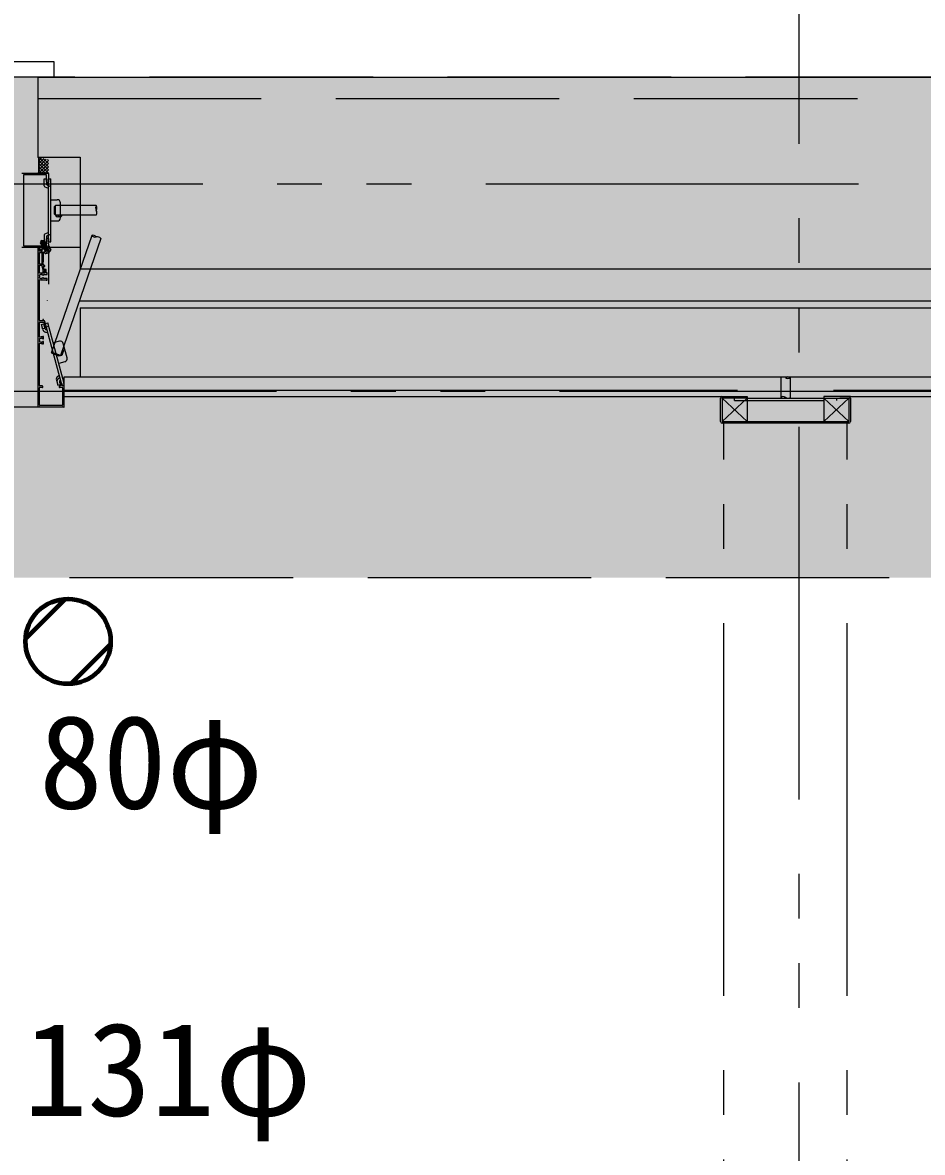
# Model space of a CAD drawing. Units: millimetres at full size. Extents: x -22551 to 92397, y -19340 to 14894.
# Drawn here: x 3432 to 4278, y 6104 to 7166 of the extents above; entities that cross this region are included whole.
import ezdxf
from ezdxf.enums import TextEntityAlignment as Align

# ---------------------------------------------------------------- set-up
doc = ezdxf.new("R2010")
doc.units = ezdxf.units.MM
doc.header["$LTSCALE"] = 70
for name, pattern in [('DASHED1', [1.8, 1.2, -0.6]), ('DASHED3', [4, 3, -1]), ('DOUBLE_CHAIN1', [8.8, 5, -1, 0.6, -0.6, 0.6, -1])]:
    doc.linetypes.add(name, pattern=pattern)
for name, color, linetype, lineweight in [('1-2_階なし_梁', 9, 'DASHED3', 15), ('1-3_スリーブ', 1, 'Continuous', 60), ('2-0_通芯', 7, 'Continuous', 15), ('2-2_間仕切り芯', 7, 'DOUBLE_CHAIN1', 15)]:
    doc.layers.add(name, color=color, linetype=linetype, lineweight=lineweight)
doc.styles.add('ＭＳ ゴシック', font='')
doc.styles.get('ＭＳ ゴシック').set_extended_font_data('MS Gothic')

# ---------------------------------------------------------------- blocks, each defined once
blk = doc.blocks.new('グループ部品-125')
at = {"layer": '2-0_通芯', "linetype": 'DOUBLE_CHAIN1'}
for p, q in [((4161.61, 8017.87), (4161.61, -1485.67)), ((-21388.39, 7014.3), (23861.61, 7014.3)), ((-22551.09, 6819.3), (23861.61, 6819.3)), ((4113.11, 6812.8), (4089.61, 6790.8)), ((4089.61, 6812.8), (4113.11, 6790.8)), ((4113.11, 6812.8), (4113.11, 6790.8)), ((4185.11, 6812.8), (4185.11, 6790.8)), ((4208.61, 6812.8), (4185.11, 6790.8)), ((4185.11, 6812.8), (4208.61, 6790.8)), ((4091.11, 5019.3), (4091.11, 6789.3)), ((4207.11, 5019.3), (4207.11, 6789.3))]:
    blk.add_line(p, q, dxfattribs=at)
at = {"layer": '2-0_通芯'}
for p, q in [((3446.61, 7114.3), (3446.61, 7039.3)), ((3446.61, 7114.3), (7446.61, 7114.3)), ((3446.61, 7039.3), (3486.61, 7039.3)), ((3456.61, 7030.3), (3447.61, 7039.3)), ((3449.96, 7038.65), (3447.61, 7036.3)), ((3452.31, 7037.99), (3447.61, 7033.3)), ((3454.65, 7037.34), (3447.61, 7030.3)), ((3456.61, 7036.3), (3447.61, 7027.3)), ((3456.61, 7027.3), (3447.61, 7036.3)), ((3456.61, 7033.3), (3447.61, 7024.3)), ((3456.61, 7024.3), (3447.61, 7033.3)), ((3453.61, 7024.3), (3447.61, 7030.3)), ((3456.61, 7030.3), (3450.61, 7024.3)), ((3456.61, 7033.3), (3451.76, 7038.15)), ((3456.61, 7036.3), (3455.92, 7036.99)), ((3431.61, 7024.3), (3456.11, 7024.3)), ((3433.24, 7022.67), (3433.24, 6955.93)), ((3454.98, 7022.67), (3433.24, 7022.67)), ((3450.61, 7024.3), (3447.61, 7027.3)), ((3452.73, 7012.42), (3452.73, 7018.8)), ((3452.74, 7018.8), (3455.04, 7018.8)), ((3456.61, 7027.3), (3453.61, 7024.3)), ((3454.98, 7016.39), (3454.98, 7022.67)), ((3455.03, 7018.8), (3455.03, 7013.3)), ((3456.61, 7023.8), (3456.61, 7015.8)), ((3456.61, 7018.8), (3458.91, 7018.8)), ((3456.61, 6959.8), (3456.61, 7018.8)), ((3458.91, 6959.8), (3458.91, 7018.8)), ((3453.36, 7011.49), (3456.54, 7010.21)), ((3455.61, 7015.3), (3454.98, 7016.39)), ((3455.04, 7013.3), (3456.54, 7012.69)), ((3456.11, 7015.3), (3455.61, 7015.3)), ((3456.54, 7012.69), (3458.83, 7011.76)), ((3458.91, 6999.3), (3464.91, 6999.3)), ((3467.91, 6982.3), (3467.91, 6996.3)), ((3463.41, 6984.8), (3462.41, 6985.8)), ((3501.61, 6993.8), (3463.41, 6993.8)), ((3463.41, 6984.8), (3463.41, 6993.8)), ((3458.91, 6979.3), (3464.91, 6979.3)), ((3501.61, 6984.8), (3463.41, 6984.8)), ((3452.74, 6966.18), (3452.74, 6959.8)), ((3453.36, 6967.1), (3456.54, 6968.39)), ((3455.04, 6965.3), (3456.54, 6965.91)), ((3455.04, 6959.8), (3455.04, 6965.3)), ((3456.54, 6965.91), (3458.84, 6966.84)), ((3497.36, 6965.76), (3459.56, 6855.96)), ((3486.61, 6954.3), (3431.61, 6954.3)), ((3433.24, 6955.93), (3454.98, 6955.93)), ((3446.61, 6954.3), (3446.61, 6804.8)), ((3448.11, 6954.3), (3448.11, 6950.9)), ((3449.39, 6958.86), (3450.18, 6960.48)), ((3449.74, 6958.84), (3450.36, 6960.17)), ((3453.13, 6955.68), (3449.85, 6961.36)), ((3450.18, 6960.48), (3450.44, 6960.63)), ((3450.36, 6960.17), (3450.18, 6960.48)), ((3451.06, 6959.26), (3450.44, 6960.63)), ((3452.25, 6960.51), (3450.44, 6960.63)), ((3450.53, 6956.88), (3450.79, 6957.03)), ((3450.57, 6956.9), (3450.97, 6956.21)), ((3451.24, 6956.25), (3450.75, 6955.84)), ((3450.84, 6955.68), (3450.75, 6955.84)), ((3450.84, 6955.68), (3451.33, 6956.1)), ((3450.84, 6955.68), (3451.28, 6955.68)), ((3451.06, 6959.26), (3451.77, 6956.31)), ((3454.18, 6957.81), (3451.1, 6955.23)), ((3451.1, 6955.23), (3451.32, 6955.61)), ((3451.19, 6955.08), (3451.1, 6955.23)), ((3451.99, 6952.87), (3451.16, 6954.3)), ((3451.19, 6955.08), (3454.27, 6957.66)), ((3451.19, 6955.08), (3451.63, 6955.08)), ((3453.7, 6957.89), (3451.28, 6955.68)), ((3451.28, 6955.68), (3451.32, 6955.61)), ((3451.32, 6955.61), (3453.74, 6957.81)), ((3454.53, 6957.21), (3451.45, 6954.62)), ((3451.45, 6954.62), (3451.67, 6955)), ((3451.54, 6954.47), (3451.45, 6954.62)), ((3451.5, 6957.44), (3453.39, 6958.53)), ((3451.54, 6954.47), (3454.62, 6957.06)), ((3451.54, 6954.47), (3451.98, 6954.47)), ((3454.05, 6957.28), (3451.63, 6955.08)), ((3451.63, 6955.08), (3451.67, 6955)), ((3451.65, 6956.83), (3453.39, 6958.42)), ((3451.67, 6955), (3454.09, 6957.21)), ((3453.83, 6958.42), (3451.69, 6956.63)), ((3451.74, 6956.44), (3453.92, 6958.27)), ((3454.88, 6956.6), (3451.8, 6954.02)), ((3451.8, 6954.02), (3452.02, 6954.4)), ((3451.89, 6953.87), (3451.8, 6954.02)), ((3451.87, 6959.26), (3452.28, 6960.44)), ((3451.89, 6953.87), (3454.97, 6956.45)), ((3451.89, 6953.87), (3452.33, 6953.87)), ((3454.4, 6956.68), (3451.98, 6954.47)), ((3451.98, 6954.47), (3452.02, 6954.4)), ((3454.46, 6954.3), (3451.99, 6952.87)), ((3452.02, 6954.4), (3454.44, 6956.6)), ((3455.23, 6956), (3452.15, 6953.41)), ((3452.15, 6953.41), (3452.37, 6953.79)), ((3452.24, 6953.26), (3455.32, 6955.84)), ((3453.39, 6958.53), (3452.25, 6960.51)), ((3452.28, 6950.15), (3458.34, 6953.65)), ((3454.75, 6956.07), (3452.33, 6953.87)), ((3452.33, 6953.87), (3452.37, 6953.79)), ((3452.37, 6953.79), (3454.79, 6956)), ((3455.1, 6955.47), (3452.68, 6953.26)), ((3452.74, 6959.8), (3455.04, 6959.8)), ((3455.93, 6954.78), (3452.85, 6952.2)), ((3453.07, 6952.58), (3455.49, 6954.78)), ((3456.28, 6954.18), (3453.2, 6951.59)), ((3453.35, 6958.5), (3453.39, 6958.42)), ((3455.8, 6954.25), (3453.38, 6952.05)), ((3453.83, 6958.42), (3453.39, 6958.42)), ((3453.42, 6951.97), (3455.84, 6954.18)), ((3453.63, 6954.81), (3454.23, 6953.77)), ((3453.92, 6958.27), (3453.7, 6957.89)), ((3453.7, 6957.89), (3453.74, 6957.81)), ((3454.18, 6957.81), (3453.74, 6957.81)), ((3453.92, 6958.27), (3453.83, 6958.42)), ((3454.27, 6957.66), (3454.05, 6957.28)), ((3454.05, 6957.28), (3454.09, 6957.21)), ((3454.53, 6957.21), (3454.09, 6957.21)), ((3454.27, 6957.66), (3454.18, 6957.81)), ((3454.62, 6957.06), (3454.4, 6956.68)), ((3454.4, 6956.68), (3454.44, 6956.6)), ((3454.88, 6956.6), (3454.44, 6956.6)), ((3454.62, 6957.06), (3454.53, 6957.21)), ((3454.97, 6956.45), (3454.75, 6956.07)), ((3454.75, 6956.07), (3454.79, 6956)), ((3455.23, 6956), (3454.79, 6956)), ((3454.97, 6956.45), (3454.88, 6956.6)), ((3454.98, 6962.21), (3455.61, 6963.3)), ((3454.98, 6955.93), (3454.98, 6962.21)), ((3455.32, 6955.84), (3455.1, 6955.47)), ((3455.1, 6955.47), (3455.14, 6955.39)), ((3455.13, 6952.61), (3456.19, 6953.57)), ((3455.58, 6955.39), (3455.14, 6955.39)), ((3455.32, 6955.84), (3455.23, 6956)), ((3455.45, 6954.86), (3455.49, 6954.78)), ((3455.93, 6954.78), (3455.49, 6954.78)), ((3455.61, 6963.3), (3456.11, 6963.3)), ((3455.71, 6952.14), (3458.52, 6953.76)), ((3455.8, 6954.25), (3455.84, 6954.18)), ((3456.28, 6954.18), (3455.84, 6954.18)), ((3456.02, 6954.63), (3455.93, 6954.78)), ((3456.15, 6953.65), (3456.19, 6953.57)), ((3456.63, 6953.57), (3456.19, 6953.57)), ((3456.61, 6962.8), (3456.61, 6959.76)), ((3456.61, 6959.8), (3458.91, 6959.8)), ((3456.61, 6958.84), (3456.61, 6958.76)), ((3456.61, 6957.84), (3456.61, 6954.3)), ((3457.4, 6955.7), (3456.61, 6955.7)), ((3458.52, 6953.76), (3457.4, 6955.7)), ((3458.34, 6953.65), (3458.82, 6952.63)), ((3505.87, 6962.83), (3468.07, 6853.03)), ((3449.24, 6950.9), (3448.11, 6950.9)), ((3448.21, 6949.8), (3450.29, 6949.8)), ((3448.21, 6938.8), (3448.21, 6949.8)), ((3449.1, 6951.51), (3449.38, 6953.1)), ((3449.52, 6952.49), (3449.24, 6950.9)), ((3449.38, 6953.1), (3450.51, 6953.1)), ((3450.29, 6949.8), (3450.51, 6952.36)), ((3450.51, 6953.1), (3450.51, 6944.76)), ((3450.51, 6944.76), (3450.63, 6944.57)), ((3450.63, 6944.02), (3450.51, 6943.84)), ((3450.51, 6943.84), (3450.51, 6936.79)), ((3450.63, 6944.57), (3450.63, 6944.02)), ((3452.01, 6950), (3454.92, 6951.68)), ((3452.01, 6941.3), (3452.01, 6950)), ((3452.24, 6953.26), (3452.15, 6953.41)), ((3452.24, 6953.26), (3452.68, 6953.26)), ((3452.28, 6950.15), (3452.92, 6949.23)), ((3452.59, 6952.65), (3453.03, 6952.65)), ((3452.68, 6953.26), (3452.72, 6953.18)), ((3452.85, 6952.2), (3453.07, 6952.58)), ((3452.94, 6952.05), (3452.85, 6952.2)), ((3452.94, 6952.05), (3453.38, 6952.05)), ((3453.03, 6952.65), (3453.07, 6952.58)), ((3453.2, 6951.59), (3453.42, 6951.97)), ((3453.25, 6951.52), (3453.2, 6951.59)), ((3453.25, 6951.52), (3456.67, 6953.5)), ((3453.38, 6952.05), (3453.42, 6951.97)), ((3453.56, 6951.47), (3453.46, 6951.64)), ((3454.73, 6952.91), (3457.19, 6948.65)), ((3454.92, 6951.68), (3455.02, 6951.87)), ((3455.02, 6951.87), (3455.49, 6952.15)), ((3455.49, 6952.15), (3455.71, 6952.14)), ((3456.56, 6953.2), (3456.46, 6953.37)), ((3456.61, 6952.3), (3456.61, 6919.8)), ((3450.01, 6938.8), (3448.21, 6938.8)), ((3448.21, 6937.8), (3450.01, 6937.8)), ((3448.21, 6930.4), (3448.21, 6937.8)), ((3450.51, 6936.79), (3451.51, 6933.06)), ((3451.51, 6933.06), (3451.51, 6931.1)), ((3451.71, 6941), (3452.01, 6941.3)), ((3451.71, 6938.6), (3451.71, 6941)), ((3451.86, 6936.4), (3452.91, 6936.4)), ((3452.77, 6933.01), (3451.86, 6936.4)), ((3452.44, 6930.85), (3453.57, 6932.79)), ((3453.57, 6932.79), (3452.77, 6933.01)), ((3453.01, 6933.7), (3453.01, 6933.2)), ((3454.41, 6933.7), (3453.01, 6933.7)), ((3453.01, 6933.2), (3453.41, 6932.63)), ((3453.41, 6932.63), (3453.41, 6930.4)), ((3454.41, 6930.7), (3454.41, 6933.7)), ((3453.41, 6930.4), (3448.21, 6930.4)), ((3448.21, 6924.09), (3448.65, 6924.35)), ((3448.21, 6886.1), (3448.21, 6924.09)), ((3448.33, 6927.45), (3448.29, 6927.6)), ((3448.29, 6926.8), (3448.33, 6926.95)), ((3449.11, 6928.77), (3449.26, 6928.79)), ((3449.26, 6925.61), (3449.11, 6925.62)), ((3449.91, 6928.99), (3450.03, 6929.04)), ((3450.03, 6925.36), (3449.91, 6925.41)), ((3450.11, 6924), (3454.19, 6924)), ((3450.82, 6928.9), (3450.91, 6928.81)), ((3450.91, 6925.59), (3450.82, 6925.5)), ((3451.67, 6928.35), (3451.81, 6928.35)), ((3451.81, 6926.05), (3451.67, 6926.05)), ((3452.21, 6928.78), (3452.51, 6929.1)), ((3452.51, 6925.3), (3452.21, 6925.62)), ((3452.51, 6929.1), (3455.41, 6929.1)), ((3455.41, 6925.3), (3452.51, 6925.3)), ((3454.19, 6924), (3454.71, 6923.7)), ((3455.41, 6930.7), (3454.41, 6930.7)), ((3454.71, 6923.7), (3455.41, 6923.7)), ((3455.41, 6929.1), (3455.41, 6930.7)), ((3455.41, 6923.7), (3455.41, 6925.3)), ((3455.41, 6904.5), (3455.61, 6904.3)), ((3486.61, 6904.3), (6056.61, 6904.3)), ((3486.61, 6897.8), (6050.11, 6897.8)), ((3486.61, 6897.8), (3486.61, 6832.8)), ((3448.21, 6870.41), (3448.21, 6883.8)), ((3451.31, 6885.6), (3448.71, 6885.6)), ((3448.71, 6884.3), (3452.29, 6884.3)), ((3450.2, 6882.04), (3452.43, 6882.64)), ((3451.45, 6877.38), (3450.2, 6882.04)), ((3451.31, 6886.6), (3451.31, 6885.6)), ((3452.21, 6886.6), (3451.31, 6886.6)), ((3452.21, 6885.9), (3452.21, 6886.6)), ((3452.49, 6885.6), (3452.21, 6885.9)), ((3452.29, 6884.3), (3453.05, 6881.46)), ((3453.68, 6877.97), (3452.43, 6882.64)), ((3453.05, 6881.46), (3452.77, 6880.97)), ((3452.77, 6880.97), (3452.97, 6880.24)), ((3452.97, 6880.24), (3453.81, 6879.39)), ((3454.94, 6879.05), (3453.31, 6879.35)), ((3469.61, 6824.3), (3453.38, 6884.86)), ((3453.81, 6879.39), (3454.78, 6879.65)), ((3453.87, 6883.03), (3456.1, 6883.62)), ((3454.7, 6879.96), (3456.92, 6880.56)), ((3471.37, 6826.63), (3456.1, 6883.62)), ((3448.65, 6870.15), (3448.21, 6870.41)), ((3449.11, 6868.87), (3449.26, 6868.89)), ((3449.91, 6869.09), (3450.03, 6869.14)), ((3450.82, 6869), (3450.91, 6868.91)), ((3451.23, 6870.6), (3450.87, 6870.41)), ((3451.51, 6870.8), (3451.23, 6870.6)), ((3451.25, 6878.13), (3453.48, 6878.72)), ((3452.21, 6870.8), (3451.51, 6870.8)), ((3452.21, 6868.85), (3452.21, 6870.8)), ((3454.07, 6874.98), (3456.13, 6874.62)), ((3455.47, 6877.07), (3454.47, 6877.25)), ((3448.21, 6864.19), (3448.65, 6864.45)), ((3448.21, 6824.8), (3448.21, 6864.19)), ((3448.33, 6867.55), (3448.29, 6867.7)), ((3448.29, 6866.9), (3448.33, 6867.05)), ((3449.26, 6865.71), (3449.11, 6865.72)), ((3450.03, 6865.46), (3449.91, 6865.51)), ((3450.91, 6865.69), (3450.82, 6865.6)), ((3450.87, 6864.19), (3451.23, 6864)), ((3451.23, 6864), (3451.51, 6863.8)), ((3451.51, 6863.8), (3452.21, 6863.8)), ((3451.67, 6868.45), (3451.81, 6868.45)), ((3451.81, 6866.15), (3451.67, 6866.15)), ((3452.21, 6863.8), (3452.21, 6865.75)), ((3466.94, 6866.34), (3461.14, 6864.79)), ((3474.24, 6850.7), (3470.61, 6864.22)), ((3468.07, 6853.03), (3459.56, 6855.96)), ((3468.07, 6853.03), (3466.79, 6852.41)), ((3472.11, 6847.02), (3466.32, 6845.47)), ((3464.22, 6829.72), (3465.47, 6825.05)), ((3465.29, 6833.1), (3466.89, 6834.45)), ((3465.81, 6831.1), (3467.42, 6832.47)), ((3467.27, 6829.16), (3466.96, 6828)), ((3466.96, 6828), (3467.16, 6827.27)), ((3466.98, 6828.33), (3467.7, 6825.65)), ((3467.16, 6827.27), (3467.65, 6826.98)), ((3468.24, 6829.42), (3467.27, 6829.16)), ((3468.08, 6830.01), (3467.3, 6829.35)), ((3467.65, 6826.98), (3468.37, 6824.3)), ((3469.14, 6826.04), (3471.37, 6826.63)), ((3471.61, 6804.8), (3471.61, 6832.8)), ((3471.61, 6832.8), (5985.11, 6832.8)), ((4144.61, 6832.09), (4144.61, 6813.49)), ((4153.61, 6832.13), (4153.61, 6813.49)), ((3448.21, 6819.8), (3448.21, 6822.6)), ((3448.23, 6819.68), (3448.21, 6819.8)), ((3448.21, 6818.8), (3448.23, 6818.91)), ((3448.21, 6809.8), (3448.21, 6818.8)), ((3450.86, 6824.3), (3448.71, 6824.3)), ((3448.71, 6823.1), (3450.13, 6823.1)), ((3450.13, 6823.1), (3450.34, 6823.01)), ((3465.47, 6825.05), (3467.7, 6825.65)), ((3468.37, 6824.3), (3467.36, 6824.3)), ((3467.89, 6823.01), (3468.1, 6823.1)), ((3468.1, 6823.1), (3469.51, 6823.1)), ((3471.11, 6824.3), (3469.61, 6824.3)), ((3470.01, 6819.8), (3469.99, 6819.68)), ((3469.99, 6818.91), (3470.01, 6818.8)), ((3470.01, 6822.6), (3470.01, 6819.8)), ((3470.01, 6818.8), (3470.01, 6809.8)), ((3471.61, 6820.3), (4104.11, 6820.3)), ((4194.11, 6820.3), (5972.61, 6820.3)), ((3448.23, 6809.68), (3448.21, 6809.8)), ((3448.21, 6808.8), (3448.23, 6808.91)), ((3448.21, 6806.4), (3448.21, 6808.8)), ((3452.61, 6805.9), (3448.71, 6805.9)), ((3452.73, 6805.92), (3452.61, 6805.9)), ((3453.61, 6805.9), (3453.5, 6805.92)), ((3464.61, 6805.9), (3453.61, 6805.9)), ((3464.73, 6805.92), (3464.61, 6805.9)), ((3465.61, 6805.9), (3465.5, 6805.92)), ((3469.51, 6805.9), (3465.61, 6805.9)), ((3470.01, 6809.8), (3469.99, 6809.68)), ((3469.99, 6808.91), (3470.01, 6808.8)), ((3470.01, 6808.8), (3470.01, 6806.4)), ((3471.61, 6814.3), (4098.11, 6814.3)), ((4088.11, 6790.8), (4088.11, 6812.8)), ((4089.61, 6814.3), (4113.11, 6814.3)), ((4113.11, 6812.8), (4089.61, 6812.8)), ((4113.11, 6814.3), (4113.11, 6812.8)), ((4185.11, 6814.3), (4185.11, 6812.8)), ((4210.11, 6814.3), (4185.11, 6814.3)), ((4185.11, 6812.8), (4208.61, 6812.8)), ((4200.11, 6814.3), (5966.61, 6814.3)), ((4208.61, 6812.8), (4208.61, 6790.8)), ((4210.11, 6812.8), (4210.11, 6790.8)), ((3471.11, 6804.3), (792.11, 6804.3)), ((3446.61, 6804.8), (3447.11, 6804.3)), ((4208.61, 6789.3), (4089.61, 6789.3))]:
    blk.add_line(p, q, dxfattribs=at)
at = {"layer": '2-0_通芯', "linetype": 'DASHED3'}
blk.add_line((3446.61, 7094.3), (7446.61, 7094.3), dxfattribs=at)
at = {"layer": '2-0_通芯', "linetype": 'DASHED1'}
for p, q in [((4101.11, 6810.5), (4101.11, 6812.8)), ((4101.11, 6810.5), (4197.11, 6810.5)), ((4113.11, 6812.8), (4185.11, 6812.8)), ((4197.11, 6812.8), (4197.11, 6810.5))]:
    blk.add_line(p, q, dxfattribs=at)
at = {"layer": '2-0_通芯'}
for points in [[(801.61, 7129.3), (3461.61, 7129.3), (3461.61, 7114.3)], [(3446.61, 7024.3), (3447.61, 7025.3), (3447.61, 7038.3), (3446.61, 7039.3)], [(3486.61, 7039.3), (3486.61, 6934.3), (6086.61, 6934.3)], [(3462.41, 6985.8), (3462.41, 6992.8), (3463.41, 6993.8)], [(3450.53, 6956.88), (3449.39, 6958.86), (3449.74, 6958.84)], [(3450.36, 6960.17), (3451.32, 6956.12), (3449.74, 6958.84)], [(3450.75, 6955.84), (3450.97, 6956.21), (3451.16, 6956.39)], [(3451.01, 6959.35), (3451.87, 6959.26), (3452.69, 6958.12)], [(3452.59, 6952.65), (3455.67, 6955.24), (3455.58, 6955.39), (3452.5, 6952.8)], [(3452.59, 6952.65), (3452.5, 6952.8), (3452.72, 6953.18), (3455.14, 6955.39)], [(3452.94, 6952.05), (3456.02, 6954.63), (3455.8, 6954.25)], [(3455.67, 6955.24), (3455.45, 6954.86), (3453.03, 6952.65)], [(3453.67, 6951.76), (3456.37, 6954.03), (3456.28, 6954.18)], [(3456.37, 6954.03), (3456.15, 6953.65), (3454.79, 6952.41)], [(3456.67, 6953.5), (3456.63, 6953.57), (3456.25, 6953.25)], [(3454.72, 6948.83), (3454.59, 6950.85), (3455.28, 6951.95)], [(3458.27, 6950.88), (3456.58, 6952), (3455.28, 6951.95)], [(3466.79, 6852.41), (3460.18, 6854.69), (3459.56, 6855.96)], [(4089.61, 6812.8), (4089.61, 6790.8), (4208.61, 6790.8)]]:
    blk.add_lwpolyline(points, dxfattribs=at)
for centre, radius, start, end in [((3456.11, 7023.8), 0.5, 0, 90), ((3453.74, 7012.42), 1, 180, 248.00217), ((3456.11, 7015.8), 0.5, 270, 0), ((3464.91, 6996.3), 3, 0.00122, 90.00127), ((3504.92, 6991.55), 4, 145.77113, 214.22887), ((3498.3, 6991.55), 4, 325.77113, 34.22887), ((3498.3, 6987.05), 4, 325.77113, 34.22887), ((3464.91, 6984.8), 1.5, 180, 0), ((3464.91, 6982.3), 3, 270.00155, 0.00122), ((3466.41, 6984.8), 1.5, 240, 0), ((3467.91, 6984.8), 1.5, 240, 0), ((3453.74, 6966.18), 1, 112.00335, 180), ((3498.41, 6961.9), 4, 36.77448, 105.23221), ((3500.56, 6968.16), 4, 216.77448, 285.23221), ((3502.66, 6960.44), 4, 36.77448, 105.23221), ((3451.53, 6956.24), 0.248, 210, 17.19096), ((3456.11, 6962.8), 0.5, 0, 90), ((3456.11, 6954.8), 0.5, 270, 0), ((3456.61, 6959.3), 0.3, 113.57818, 246.42182), ((3456.61, 6958.3), 0.3, 113.57818, 246.42182), ((3456.41, 6959.76), 0.2, 293.57818, 0), ((3456.41, 6958.84), 0.2, 0, 66.42182), ((3456.41, 6958.76), 0.2, 293.57818, 0), ((3456.41, 6957.84), 0.2, 0, 66.42182), ((3448.61, 6951.6), 0.5, 180, 350.00001), ((3450.01, 6952.4), 0.5, 355, 169.99999), ((3453.99, 6949.97), 1.3, 215, 284.11915), ((3453.13, 6951.22), 0.5, 300, 30), ((3452.11, 6957.44), 9, 284.11915, 315.88085), ((3456.99, 6953.45), 0.5, 210, 300), ((3457.64, 6952.08), 1.3, 315.88085, 25), ((3450.01, 6938.3), 0.5, 269.99999, 90.00001), ((3452.91, 6938.6), 1.2, 180.00001, 269.99999), ((3452.91, 6936.9), 0.5, 269.99999, 90.00001), ((3448.88, 6928.06), 0.75, 72.2996, 217.70036), ((3448.88, 6926.34), 0.75, 142.29964, 287.7004), ((3450.11, 6927.2), 1.8, 171.96925, 188.03075), ((3450.11, 6927.2), 3.2, 242.79712, 270.00002), ((3450.11, 6927.2), 1.8, 96.26017, 118.03073), ((3450.11, 6927.2), 1.8, 241.96927, 263.73983), ((3450.37, 6928.68), 0.5, 26.86995, 133.13013), ((3450.37, 6925.72), 0.5, 226.86987, 333.13005), ((3450.11, 6927.2), 1.8, 44.79286, 63.73983), ((3450.11, 6927.2), 1.8, 296.26017, 315.20714), ((3451.67, 6928.75), 0.4, 224.79276, 269.99993), ((3451.67, 6925.65), 0.4, 90.00007, 135.20724), ((3452.01, 6931.1), 0.5, 180, 330.00001), ((3451.81, 6928.75), 0.4, 269.99999, 4.09604), ((3451.81, 6925.65), 0.4, 355.90396, 90.00001), ((3448.71, 6886.1), 0.5, 180.00001, 269.99999), ((3448.71, 6883.8), 0.5, 90.00001, 179.99999), ((3452.42, 6884.6), 1, 15, 85.91475), ((3448.88, 6868.16), 0.75, 72.2996, 217.70036), ((3450.11, 6867.3), 3.2, 76.21421, 117.20293), ((3450.11, 6867.3), 1.8, 96.26017, 118.03073), ((3450.37, 6868.78), 0.5, 26.86995, 133.13013), ((3450.11, 6867.3), 1.8, 44.79286, 63.73983), ((3454.64, 6878.23), 3.3, 195, 260), ((3451.81, 6868.85), 0.4, 270.00001, 359.99999), ((3454.64, 6878.23), 1, 195, 260), ((3448.88, 6866.44), 0.75, 142.29964, 287.7004), ((3450.11, 6867.3), 1.8, 171.96925, 188.03075), ((3450.11, 6867.3), 3.2, 242.7971, 283.78581), ((3450.11, 6867.3), 1.8, 241.96927, 263.73983), ((3450.37, 6865.82), 0.5, 226.86987, 333.13005), ((3450.11, 6867.3), 1.8, 296.26017, 315.20714), ((3451.67, 6868.85), 0.4, 224.79276, 269.99993), ((3451.67, 6865.75), 0.4, 90.00007, 135.20724), ((3451.81, 6865.75), 0.4, 0.00001, 89.99999), ((3467.72, 6863.44), 3, 15, 105), ((3469.53, 6857.29), 1.5, 311.00335, 71.00335), ((3468.55, 6854.45), 1.5, 251.00335, 71.00335), ((3469.04, 6855.87), 1.5, 311.00335, 71.00335), ((3471.34, 6849.92), 3, 285, 15), ((3467.41, 6830.58), 3.3, 130, 195), ((3467.94, 6828.59), 3.3, 130.33088, 195), ((3467.94, 6828.59), 1, 130.33088, 195), ((4151.38, 6835.45), 4, 235.04935, 303.69007), ((4151.31, 6828.8), 4, 54.89155, 123.41658), ((3448.71, 6824.8), 0.5, 180.00001, 269.99999), ((3448.71, 6822.6), 0.5, 90.00001, 179.99999), ((3447.31, 6819.3), 1, 337.38014, 22.61986), ((3450.86, 6823.55), 0.75, 225.58467, 89.99998), ((3467.36, 6823.55), 0.75, 90.00002, 314.41533), ((3469.51, 6822.6), 0.5, 0.00001, 89.99999), ((3470.91, 6819.3), 1, 157.38014, 202.61986), ((3471.11, 6823.8), 0.5, 0.00001, 89.99999), ((3448.71, 6806.4), 0.5, 180.00001, 269.99999), ((3447.31, 6809.3), 1, 337.38014, 22.61986), ((3453.11, 6805), 1, 67.38014, 112.61986), ((3465.11, 6805), 1, 67.38014, 112.61986), ((3469.51, 6806.4), 0.5, 270.00001, 359.99999), ((3470.91, 6809.3), 1, 157.38014, 202.61986), ((4089.61, 6812.8), 1.5, 90, 180), ((4146.87, 6810.24), 4, 60.95939, 125.11325), ((4146.84, 6816.81), 4, 235.4867, 304.56888), ((4151.38, 6816.81), 4, 230.15098, 303.91291), ((4208.61, 6812.8), 1.5, 0, 90), ((3471.11, 6804.8), 0.5, 270.00001, 359.99999), ((4089.61, 6790.8), 1.5, 180, 270), ((4208.61, 6790.8), 1.5, 270, 0)]:
    blk.add_arc(centre, radius, start, end, dxfattribs=at)

msp = doc.modelspace()

# ---------------------------------------------------------------- linework, layer by layer
at = {"layer": '1-2_階なし_梁', "color": 7}
msp.add_lwpolyline([(-11363.39, 6644.3), (13561.61, 6644.3), (13561.61, 7114.3), (-11363.39, 7114.3)], close=True, dxfattribs=at)
msp.add_lwpolyline([(-11363.39, 6644.3), (13561.61, 6644.3), (13561.61, 7114.3), (-11363.39, 7114.3)], close=True, dxfattribs=at)
at = {"layer": '1-2_階なし_梁'}
for points in [[(-11363.39, 7114.3), (13561.61, 6644.3), (13561.61, 7114.3)], [(-11363.39, 7114.3), (-11363.39, 6644.3), (13561.61, 6644.3)]]:
    msp.add_solid(points, dxfattribs=at)
at = {"layer": '1-3_スリーブ'}
for p, q in [((3435.19, 6586.8), (3472.6, 6624.22)), ((3477.61, 6544.38), (3515.03, 6581.79))]:
    msp.add_line(p, q, dxfattribs=at)
msp.add_circle((3475.11, 6584.3), 40, dxfattribs=at)
at = {"layer": '2-2_間仕切り芯'}
msp.add_line((4161.61, 8017.87), (4161.61, -1485.67), dxfattribs=at)

# ---------------------------------------------------------------- block references
at = {"layer": '2-0_通芯'}
msp.add_blockref('グループ部品-125', (0, 0), dxfattribs=at)

# ---------------------------------------------------------------- texts
at = {"layer": '1-3_スリーブ', "style": 'ＭＳ ゴシック'}
for s, p in [('80φ', (3447.89, 6400.72)), ('131φ', (3433.45, 6111.98))]:
    msp.add_text(s, height=87.98, dxfattribs=at).set_placement(p, align=Align.BOTTOM_LEFT)

doc.saveas('drawing.dxf')
